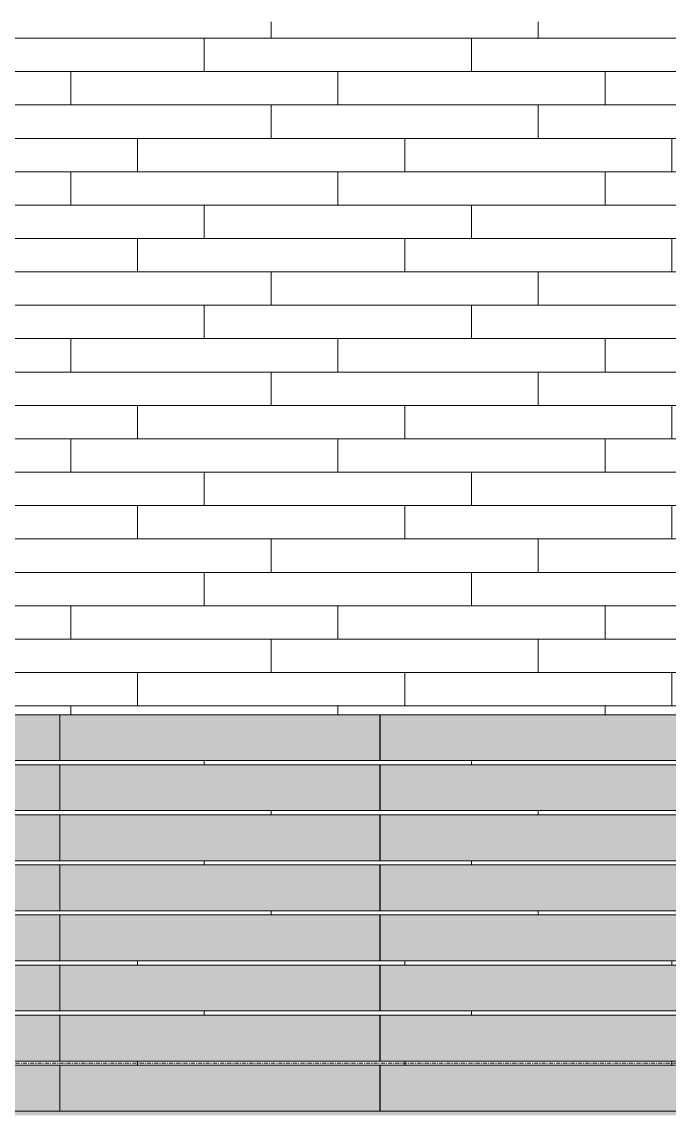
# Model space of a CAD drawing. Header units: inches. Extents: x -4168 to 4202, y -264 to 629.
# Drawn here: x 3372.7 to 3450.2, y -6 to 124.8 of the extents above; entities that cross this region are included whole.
import ezdxf

# ---------------------------------------------------------------- set-up
doc = ezdxf.new("R2010")
doc.units = ezdxf.units.IN
doc.header["$MEASUREMENT"] = 0
doc.linetypes.add('Grid Line 1_2_', pattern=[0.875, 0.5, -0.125, 0.125, -0.125])
for name, color, linetype, lineweight in [('A-FLOR-1', 192, 'Continuous', 5), ('A-FLOR-LEVL-1', 51, 'Grid Line 1_2_', 9), ('A-GLAZ-CURT', 52, 'Continuous', 9), ('A-WALL-PATT-3', 111, 'Continuous', 9)]:
    doc.layers.add(name, color=color, linetype=linetype, lineweight=lineweight)

# ---------------------------------------------------------------- blocks, each defined once
blk = doc.blocks.new('Horizontal_Siding - Horizontal_Siding-2907273-BUILDING ELEVATION - WEST - BASEMENT WALL')
at = {"layer": 'A-GLAZ-CURT'}
blk.add_hatch(color=256, dxfattribs=at).paths.add_polyline_path([(-1993.95, -29.75), (-1979.66, -29.75), (-1979.66, -24.25), (-2018, -24.25), (-2018, -29.75)], flags=0)
for p, q in [((-1979.66, -24.25), (-2018, -24.25)), ((-2018, -24.25), (-2018, -29.75)), ((-1979.66, -29.75), (-1979.66, -24.25)), ((-2018, -29.75), (-1979.66, -29.75))]:
    blk.add_line(p, q, dxfattribs=at)

msp = doc.modelspace()

# ---------------------------------------------------------------- hatches: boundary and pattern name
at = {"layer": 'A-FLOR-1'}
msp.add_hatch(color=256, dxfattribs=at).paths.add_polyline_path([(2189.3016, -9), (2190.3016, -8.9951), (2190.3016, -6.25), (4065.8016, -6.25), (4065.8016, -9), (4068.3016, -9), (4068.3016, -1.125), (4065.8016, -1.1566), (4065.8016, -5.75), (2190.3016, -5.75), (2190.3016, -3.125), (2189.3016, -3.125), (2189.3016, -6.9091)], flags=0)
at = {"layer": 'A-WALL-PATT-3'}
h = msp.add_hatch(dxfattribs=at)
h.set_pattern_fill('FP_42', color=256, style=0, pattern_type=2)
h.set_pattern_definition([(0, (3394.5263, 2.8), (0, 4), []), (90, (3394.526, 2.8), (-8, 8), [4, -28]), (90, (3410.526, 6.8), (-8, 8), [4, -28])])
h.paths.add_polyline_path([(3490.5266, -0.25), (3490.5165, 0.25), (3366.0766, 0.25), (3366.1116, -0.25), (3490.2994, -0.25)], flags=0)
h.paths.add_polyline_path([(3366.3518, 5.75), (3490.5266, 5.75), (3490.5266, 6.25), (3366.0766, 6.25), (3366.0766, 5.75)], flags=0)
h.paths.add_polyline_path([(3389.0503, 11.75), (3490.5266, 11.75), (3490.5266, 12.25), (3366.0766, 12.25), (3366.0766, 11.75), (3377.8559, 11.75)], flags=0)
h.paths.add_polyline_path([(3370.5141, 17.75), (3490.5266, 17.75), (3490.5266, 18.25), (3366.0766, 18.25), (3366.0766, 17.75), (3366.832, 17.75)], flags=0)
h.paths.add_polyline_path([(3377.2404, 23.75), (3490.5266, 23.75), (3490.5266, 24.25), (3366.0766, 24.25), (3366.0766, 23.75), (3375.0032, 23.75)], flags=0)
h.paths.add_polyline_path([(3406.8738, 29.75), (3490.5266, 29.75), (3490.5266, 30.25), (3366.0766, 30.25), (3366.0766, 29.75), (3377.8559, 29.75)], flags=0)
h.paths.add_polyline_path([(3486.0891, 35.75), (3490.5266, 35.75), (3490.5266, 36.25), (3366.0766, 36.25), (3366.0766, 35.75), (3453.9138, 35.75)], flags=0)
h.paths.add_polyline_path([(3377.8559, 41.75), (3490.5266, 41.75), (3490.5266, 109.25), (3486.0891, 109.25), (3486.0891, 124.7699), (3370.5141, 124.7699), (3370.4941, 109.25), (3366.0766, 109.25), (3366.0766, 41.75), (3377.2404, 41.75)], flags=0)

# ---------------------------------------------------------------- linework, layer by layer
at = {"layer": 'A-FLOR-LEVL-1'}
msp.add_line((1840.6609, 0), (4177.677, 0), dxfattribs=at)

# ---------------------------------------------------------------- block references
at = {"layer": 'A-GLAZ-CURT'}
for p in [(5356.9008, 66), (5395.2376, 66), (5433.5743, 66), (5356.9008, 60), (5395.2376, 60), (5433.5743, 60), (5356.9008, 54), (5395.2376, 54), (5433.5743, 54), (5356.9008, 48), (5395.2376, 48), (5433.5743, 48), (5356.9008, 42), (5395.2376, 42), (5433.5743, 42), (5356.9008, 36), (5395.2376, 36), (5433.5743, 36), (5356.9008, 30), (5395.2376, 30), (5433.5743, 30), (5356.9008, 24), (5395.2376, 24), (5433.5743, 24)]:
    msp.add_blockref('Horizontal_Siding - Horizontal_Siding-2907273-BUILDING ELEVATION - WEST - BASEMENT WALL', p, dxfattribs=at)

doc.saveas('drawing.dxf')
